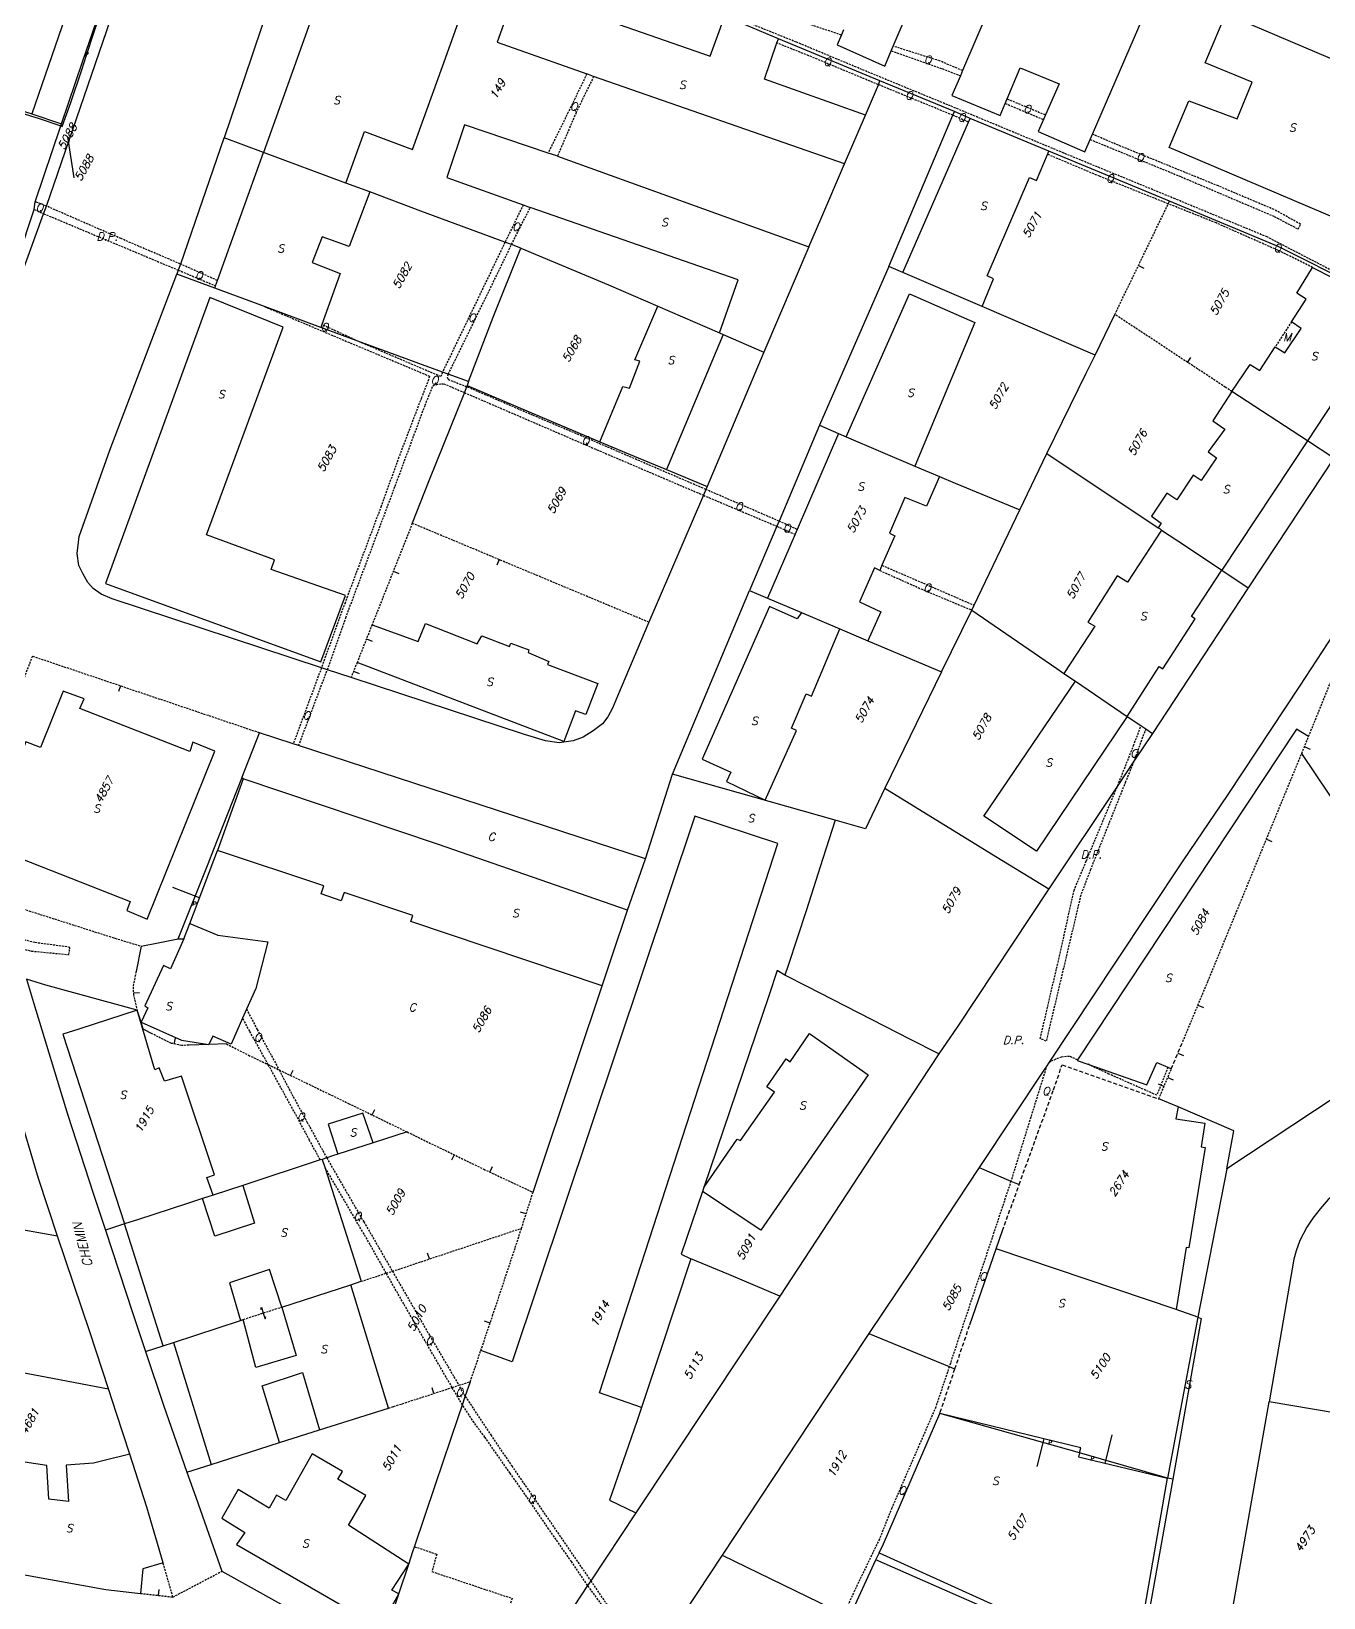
# Model space of a CAD drawing. Extents: x -334462 to -332769, y -29481 to -26664.
# Drawn here: x -333611.6 to -333450.1, y -28946.4 to -28750.7 of the extents above; entities that cross this region are included whole.
import ezdxf
from ezdxf.enums import TextEntityAlignment as Align

# ---------------------------------------------------------------- set-up
doc = ezdxf.new("R2010")
doc.units = 0
doc.header["$MEASUREMENT"] = 0
doc.linetypes.add('DASHED', pattern=[0.75, 0.5, -0.25])
doc.linetypes.add('HIDDEN', pattern=[0.375, 0.25, -0.125])
for name, color, linetype in [('17', 7, 'CONTINUOUS'), ('18', 7, 'CONTINUOUS'), ('19', 7, 'CONTINUOUS'), ('20', 7, 'CONTINUOUS'), ('DP$DIVIDING$LINE', 7, 'CONTINUOUS'), ('EASEMENT$BOUNDA$', 7, 'CONTINUOUS'), ('ENC$$ST$$A$$TEXT', 7, 'CONTINUOUS'), ('ENCRO$$AREA$TEXT', 7, 'CONTINUOUS'), ('ENCROACHED$WALL', 7, 'CONTINUOUS'), ('OUTER$FRAME', 7, 'CONTINUOUS'), ('PARCEL$BOUNDARY', 7, 'CONTINUOUS'), ('PARCEL$NUMBER', 7, 'CONTINUOUS'), ('SECTION$$A$', 7, 'CONTINUOUS'), ('STREET$TEXT', 7, 'CONTINUOUS'), ('STRUC$$FOOTPRINT', 7, 'CONTINUOUS')]:
    doc.layers.add(name, color=color, linetype=linetype)
doc.styles.add('ITALICT', font='ITALICT', dxfattribs={"height": 0.2})

# ---------------------------------------------------------------- blocks, each defined once
blk = doc.blocks.new('HOOK')
at = {"layer": '19', "color": 7, "linetype": 'Continuous'}
for p, q in [((0, 0.75), (-0.17, 0.5)), ((0, 0), (0, 0.75)), ((0, -0.75), (0, 0)), ((0.17, -0.5), (0, -0.75))]:
    blk.add_line(p, q, dxfattribs=at)

msp = doc.modelspace()

# ---------------------------------------------------------------- linework, layer by layer
at = {"layer": '17', "color": 1, "linetype": 'Continuous'}
for p, q in [((-333553.15, -28816.73), (-333553.43, -28817.42)), ((-333566.39, -28818.17), (-333565.69, -28818.45)), ((-333554.31, -28893.25), (-333553.99, -28892.57))]:
    msp.add_line(p, q, dxfattribs=at)
at = {"layer": '17', "color": 3, "linetype": 'Continuous'}
for p, q in [((-333452.49, -28840.12), (-333451.79, -28840.41)), ((-333457.27, -28851.65), (-333456.58, -28851.94)), ((-333465.83, -28872.4), (-333465.14, -28872.69)), ((-333468.33, -28878.38), (-333467.64, -28878.67)), ((-333469.61, -28881.43), (-333468.91, -28881.72))]:
    msp.add_line(p, q, dxfattribs=at)
at = {"layer": '17', "color": 30, "linetype": 'Continuous'}
msp.add_line((-333470.08, -28882.55), (-333470.77, -28882.26), dxfattribs=at)
at = {"layer": '18', "color": 1, "linetype": 'Continuous'}
for p, q in [((-333473.27, -28779.99), (-333472.6, -28780.32)), ((-333467.12, -28792.08), (-333466.71, -28791.46)), ((-333569.74, -28826.62), (-333569.04, -28826.9)), ((-333571.34, -28830.66), (-333570.65, -28830.94)), ((-333600.48, -28832.51), (-333600.72, -28833.22)), ((-333579.22, -28881.17), (-333578.9, -28880.5)), ((-333569.03, -28886.11), (-333568.7, -28885.44)), ((-333558.79, -28891.09), (-333559.11, -28891.76)), ((-333549.79, -28898.47), (-333550.5, -28898.25)), ((-333561.88, -28904.11), (-333562.12, -28903.4)), ((-333554.29, -28912.12), (-333555, -28911.88)), ((-333561.31, -28920.91), (-333561.54, -28920.2)), ((-333595.74, -28946.14), (-333595.66, -28945.4))]:
    msp.add_line(p, q, dxfattribs=at)
at = {"layer": '18', "color": 2, "linetype": 'Continuous'}
for p, q in [((-333598.87, -28870.87), (-333598.12, -28870.83)), ((-333593.76, -28877.25), (-333593.61, -28876.51))]:
    msp.add_line(p, q, dxfattribs=at)
at = {"layer": 'DP$DIVIDING$LINE', "color": 2, "linetype": 'HIDDEN'}
msp.add_line((-333610.08, -28773.5), (-333593.26, -28780.55), dxfattribs=at)
at = {"layer": 'DP$DIVIDING$LINE', "color": 30, "linetype": 'HIDDEN'}
msp.add_line((-333593.92, -28946.35), (-333587.8, -28943.12), dxfattribs=at)
at = {"layer": 'DP$DIVIDING$LINE', "color": 2, "linetype": 'HIDDEN'}
for points in [[(-333592.99, -28779.79), (-333600.41, -28776.62), (-333609.74, -28772.55)], [(-333473.84, -28841.92), (-333474.88, -28844.49), (-333479.26, -28855.46), (-333480.48, -28858.67), (-333484.8, -28876.9), (-333485.54, -28876.56), (-333483.14, -28866.29), (-333481.32, -28858.07), (-333479.78, -28854.37), (-333475.86, -28844.96)], [(-333628.1, -28861.8), (-333611.6, -28865.64), (-333606.92, -28866.08), (-333606.79, -28865.17), (-333611.19, -28864.57), (-333626.61, -28860.83), (-333636.78, -28858.44), (-333641.53, -28863.92), (-333644.35, -28867.61), (-333645.56, -28869.35), (-333646.28, -28870.48), (-333649.16, -28875.66), (-333651.89, -28880.51), (-333653.63, -28884.58), (-333655.22, -28888.77), (-333657.84, -28895.47), (-333659.5, -28900.21), (-333660.8, -28903.44), (-333664.67, -28910.2), (-333668.86, -28917.23), (-333671.31, -28921.2)]]:
    msp.add_lwpolyline(points, dxfattribs=at)
at = {"layer": 'EASEMENT$BOUNDA$', "color": 3, "linetype": 'HIDDEN'}
for p, q in [((-333515.28, -28749.52), (-333510.39, -28751.15)), ((-333496.46, -28761.2), (-333505.77, -28757.38)), ((-333489.91, -28759.73), (-333485.13, -28761.74)), ((-333489.67, -28759.16), (-333484.88, -28761.15)), ((-333494.51, -28762.06), (-333496.46, -28761.2)), ((-333611.26, -28772.96), (-333610.08, -28773.5)), ((-333550.15, -28772.4), (-333552.43, -28777.07)), ((-333551.62, -28777.37), (-333549.27, -28772.72)), ((-333588.36, -28781.85), (-333592.99, -28779.79)), ((-333593.26, -28780.55), (-333588.6, -28782.51)), ((-333570.81, -28789.43), (-333575.32, -28787.35)), ((-333454.13, -28787), (-333456.17, -28790.12)), ((-333527.63, -28808.68), (-333518.45, -28812.56)), ((-333518.18, -28811.92), (-333527.32, -28807.96)), ((-333518.45, -28812.56), (-333516.18, -28813.56)), ((-333515.92, -28812.96), (-333518.18, -28811.92)), ((-333505.32, -28817.43), (-333493.79, -28822.43)), ((-333575.37, -28830.25), (-333578.89, -28839.75)), ((-333578.22, -28839.97), (-333574.63, -28830.49)), ((-333472.36, -28837.87), (-333473.84, -28841.92)), ((-333484.72, -28879.96), (-333489.2, -28894.37)), ((-333489.2, -28894.37), (-333496.91, -28917.56)), ((-333557.74, -28922.34), (-333559.03, -28920.17)), ((-333557.39, -28921.28), (-333558.19, -28919.89))]:
    msp.add_line(p, q, dxfattribs=at)
for points in [[(-333438.21, -28785.3), (-333445.38, -28782.54), (-333457.18, -28776.41), (-333468.69, -28771.65), (-333482.6, -28765.93), (-333496.76, -28760.04), (-333507.82, -28755.49), (-333516.01, -28752.07), (-333537.66, -28743.33), (-333553.27, -28737.68), (-333569.36, -28732.29), (-333582.33, -28727.85)], [(-333505.77, -28757.38), (-333514.47, -28753.76), (-333518.45, -28752.17)], [(-333504.15, -28753.17), (-333497.79, -28755.38), (-333495.52, -28756.28)], [(-333495.24, -28755.63), (-333498.11, -28754.41), (-333503.9, -28752.58)], [(-333542.2, -28756.04), (-333544.53, -28760.83), (-333547.04, -28765.93)], [(-333541.35, -28756.34), (-333543.54, -28760.86), (-333545.88, -28766.32)], [(-333479.31, -28764.23), (-333467.95, -28768.88), (-333456.29, -28773.85), (-333453.29, -28775.43), (-333453.01, -28774.81), (-333456.32, -28772.98), (-333463.28, -28770.04), (-333476.41, -28764.69), (-333479.02, -28763.56)], [(-333469.54, -28772.27), (-333478.13, -28768.83), (-333484.63, -28766.09)], [(-333609.74, -28772.55), (-333611.03, -28772.04), (-333611.14, -28772)], [(-333451.5, -28780.23), (-333455.88, -28778.06), (-333463.55, -28774.66), (-333469.54, -28772.27)], [(-333552.43, -28777.07), (-333556.97, -28786.52), (-333560.24, -28793.3)], [(-333559.52, -28793.56), (-333554.05, -28782.4), (-333551.62, -28777.37)], [(-333582.48, -28785.11), (-333572.8, -28789.21), (-333561.87, -28793.8), (-333561.98, -28794.24), (-333562.87, -28796.51), (-333565.7, -28803.94), (-333567.9, -28810.05), (-333572.42, -28822.11), (-333575.37, -28830.25)], [(-333560.24, -28793.3), (-333560.46, -28793.86), (-333570.81, -28789.43)], [(-333574.63, -28830.49), (-333572.33, -28823.99), (-333566.15, -28807.53), (-333562.41, -28797.43), (-333561.44, -28795.03), (-333561.09, -28794.83), (-333560.09, -28794.74), (-333557.51, -28795.85)], [(-333559.52, -28793.56), (-333559.65, -28793.92), (-333559.54, -28794.19), (-333557.22, -28795.12)], [(-333527.32, -28807.96), (-333535.59, -28804.4), (-333542.13, -28801.58), (-333548.95, -28798.69), (-333557.22, -28795.12)], [(-333557.51, -28795.85), (-333540.95, -28802.99), (-333527.63, -28808.68)], [(-333505.6, -28818.08), (-333499.66, -28820.72), (-333494.08, -28823.04)], [(-333475.86, -28844.96), (-333473.88, -28839.97), (-333472.95, -28837.47)], [(-333584.73, -28872.9), (-333583.4, -28875.44), (-333580.65, -28880.49)], [(-333582.01, -28879.83), (-333584.33, -28875.65), (-333585.22, -28874.01)], [(-333480.89, -28879.23), (-333481.87, -28878.79), (-333482.91, -28878.88), (-333484.2, -28879.4), (-333484.52, -28879.65)], [(-333575.51, -28891.74), (-333576.84, -28889.29), (-333578.45, -28886.29), (-333582.01, -28879.83)], [(-333580.65, -28880.49), (-333579.42, -28882.87), (-333577.18, -28886.99), (-333574.71, -28891.48)], [(-333469.59, -28880.16), (-333470.97, -28883.65), (-333476.96, -28881), (-333479.6, -28879.77)], [(-333567.27, -28905.89), (-333569.29, -28902.3), (-333572.87, -28896.17), (-333574.95, -28892.63)], [(-333574.71, -28891.48), (-333570.07, -28899.48), (-333566.5, -28905.64)], [(-333559.03, -28920.17), (-333563.39, -28912.63), (-333567.27, -28905.89)], [(-333566.5, -28905.64), (-333561.85, -28913.67), (-333558.19, -28919.89)], [(-333496.91, -28917.56), (-333498.59, -28922.6), (-333500.12, -28926.11), (-333504.09, -28935.22), (-333505.64, -28939.11), (-333508.24, -28944.49), (-333510.12, -28948.5)], [(-333542.1, -28944.9), (-333544.12, -28941.93), (-333546.96, -28937.85), (-333550.13, -28933.22), (-333551.79, -28930.89), (-333554.94, -28926.37), (-333556.3, -28924.56), (-333557.74, -28922.34)], [(-333557.39, -28921.28), (-333554.21, -28926.1), (-333551.59, -28929.96), (-333547.56, -28935.82), (-333541.72, -28944.33)], [(-333563.73, -28940.06), (-333560.96, -28940.99), (-333561.56, -28943.17), (-333551.54, -28946.52), (-333554.11, -28954.76), (-333567.16, -28950.3)], [(-333534.73, -28955.44), (-333536.81, -28952.46), (-333538.68, -28949.78), (-333540.13, -28947.59), (-333542.1, -28944.9)], [(-333541.72, -28944.33), (-333539.74, -28947.22), (-333537.32, -28950.77), (-333534.43, -28954.97)]]:
    msp.add_lwpolyline(points, dxfattribs=at)
at = {"layer": 'ENC$$ST$$A$$TEXT', "color": 1, "linetype": 'Continuous'}
for p, q in [((-333485.11, -28926.58), (-333485.95, -28930.05)), ((-333477.41, -28929.65), (-333476.57, -28926.1))]:
    msp.add_line(p, q, dxfattribs=at)
at = {"layer": 'ENCRO$$AREA$TEXT', "color": 5, "linetype": 'Continuous'}
msp.add_line((-333590.6, -28858.97), (-333593.94, -28857.7), dxfattribs=at)
at = {"layer": 'ENCROACHED$WALL', "color": 5, "linetype": 'Continuous'}
for p, q in [((-333585.14, -28844.1), (-333585.31, -28844.01)), ((-333591.82, -28862.19), (-333588.34, -28853.06)), ((-333593.26, -28864.1), (-333592.55, -28864.11))]:
    msp.add_line(p, q, dxfattribs=at)
for points in [[(-333607.95, -28762.54), (-333607.76, -28762.61), (-333606.69, -28759.61), (-333605.33, -28755.53), (-333604.73, -28753.68), (-333603.75, -28750.79), (-333602.75, -28747.76), (-333602.74, -28747.72), (-333600.97, -28742.46)], [(-333624.75, -28756.98), (-333622.9, -28757.81), (-333610.66, -28761.59), (-333607.95, -28762.54)]]:
    msp.add_lwpolyline(points, dxfattribs=at)
at = {"layer": 'OUTER$FRAME', "color": 2, "linetype": 'Continuous'}
msp.add_line((-333607.12, -28763.88), (-333606.3, -28769.03), dxfattribs=at)
at = {"layer": 'PARCEL$BOUNDARY', "color": 7, "linetype": 'Continuous'}
for p, q in [((-333609.74, -28772.55), (-333593.52, -28725.32)), ((-333507.37, -28761.17), (-333505.77, -28757.38)), ((-333505.77, -28757.38), (-333505.58, -28756.92)), ((-333611.57, -28761.01), (-333607.86, -28762.28)), ((-333509.99, -28767.26), (-333507.37, -28761.17)), ((-333504.46, -28780.08), (-333496.46, -28761.2)), ((-333496.46, -28761.2), (-333496.27, -28760.75)), ((-333582.6, -28765.85), (-333587.54, -28764.01)), ((-333572.31, -28769.68), (-333582.6, -28765.85)), ((-333569.33, -28770.79), (-333572.31, -28769.68)), ((-333619.19, -28798.48), (-333610.08, -28773.5)), ((-333610.08, -28773.5), (-333609.74, -28772.55)), ((-333551.62, -28777.37), (-333552.43, -28777.07)), ((-333550.45, -28777.81), (-333551.62, -28777.37)), ((-333514.46, -28777.65), (-333520.09, -28790.8)), ((-333592.99, -28779.79), (-333593.26, -28780.55)), ((-333593.26, -28780.55), (-333593.43, -28781.06)), ((-333588.71, -28782.81), (-333593.43, -28781.06)), ((-333504.46, -28780.08), (-333513.14, -28799.93)), ((-333502.72, -28780.85), (-333504.46, -28780.08)), ((-333492.8, -28785.11), (-333502.72, -28780.85)), ((-333582.48, -28785.11), (-333588.71, -28782.81)), ((-333575.45, -28787.71), (-333582.48, -28785.11)), ((-333533.33, -28785.06), (-333525.61, -28788.4)), ((-333478.69, -28791.17), (-333492.8, -28785.11)), ((-333478.69, -28791.17), (-333476.22, -28786.09)), ((-333570.81, -28789.43), (-333575.45, -28787.71)), ((-333525.61, -28788.4), (-333525.15, -28788.61)), ((-333525.15, -28788.61), (-333520.09, -28790.8)), ((-333520.09, -28790.8), (-333527.16, -28807.59)), ((-333559.52, -28793.56), (-333560.24, -28793.3)), ((-333557, -28794.48), (-333559.52, -28793.56)), ((-333557.22, -28795.12), (-333557.51, -28795.85)), ((-333557.16, -28794.97), (-333557.22, -28795.12)), ((-333557, -28794.48), (-333557.16, -28794.97)), ((-333557.16, -28794.97), (-333540.56, -28802)), ((-333452.16, -28801.87), (-333461.58, -28795.73)), ((-333513.14, -28799.93), (-333518.18, -28811.92)), ((-333513.14, -28799.93), (-333510.77, -28800.96)), ((-333510.77, -28800.96), (-333509.79, -28801.38)), ((-333509.79, -28801.38), (-333501.23, -28805.03)), ((-333448.84, -28804.03), (-333452.16, -28801.87)), ((-333501.23, -28805.03), (-333498.11, -28806.36)), ((-333488.09, -28810.49), (-333484.7, -28803.48)), ((-333484.7, -28803.48), (-333470.8, -28812.74)), ((-333532.26, -28805.48), (-333527.16, -28807.59)), ((-333527.63, -28808.68), (-333534.45, -28824.55)), ((-333527.32, -28807.96), (-333527.63, -28808.68)), ((-333527.16, -28807.59), (-333527.32, -28807.96)), ((-333493.79, -28822.43), (-333488.09, -28810.49)), ((-333518.45, -28812.56), (-333521.89, -28820.59)), ((-333518.18, -28811.92), (-333518.45, -28812.56)), ((-333462.84, -28818.04), (-333459.54, -28820.25)), ((-333531.51, -28843.52), (-333521.89, -28820.59)), ((-333521.89, -28820.59), (-333519.61, -28821.56)), ((-333519.61, -28821.56), (-333515.37, -28823.35)), ((-333494.08, -28823.04), (-333493.79, -28822.43)), ((-333515.37, -28823.35), (-333510.58, -28825.38)), ((-333497.86, -28830.74), (-333494.08, -28823.04)), ((-333510.58, -28825.38), (-333507.09, -28826.86)), ((-333507.09, -28826.86), (-333497.86, -28830.74)), ((-333574.63, -28830.49), (-333575.37, -28830.25)), ((-333571.66, -28831.46), (-333574.63, -28830.49)), ((-333497.86, -28830.74), (-333504.96, -28845.29)), ((-333482.6, -28830.94), (-333481.14, -28831.93)), ((-333481.14, -28831.93), (-333474.66, -28836.31)), ((-333474.66, -28836.31), (-333472.95, -28837.47)), ((-333585.31, -28844.01), (-333583.1, -28838.38)), ((-333578.89, -28839.75), (-333583.1, -28838.38)), ((-333471.52, -28838.44), (-333473.84, -28841.92)), ((-333472.95, -28837.47), (-333472.36, -28837.87)), ((-333472.36, -28837.87), (-333471.52, -28838.44)), ((-333578.22, -28839.97), (-333578.89, -28839.75)), ((-333534.89, -28854.12), (-333578.22, -28839.97)), ((-333473.84, -28841.92), (-333475.86, -28844.96)), ((-333445.68, -28851.67), (-333452.86, -28840.93)), ((-333534.89, -28854.12), (-333531.51, -28843.52)), ((-333511.15, -28849.28), (-333531.51, -28843.52)), ((-333475.86, -28844.96), (-333484.45, -28857.84)), ((-333537.11, -28860.51), (-333534.89, -28854.12)), ((-333597.88, -28865.03), (-333598.54, -28868.21)), ((-333597.91, -28874.53), (-333598.4, -28873.04)), ((-333431.83, -28872.69), (-333462.22, -28892.84)), ((-333589.45, -28877.31), (-333591.89, -28877.4)), ((-333587.25, -28877.24), (-333589.45, -28877.31)), ((-333484.52, -28879.65), (-333484.72, -28879.96)), ((-333468.32, -28885.08), (-333470.73, -28884.11)), ((-333564.65, -28888.24), (-333568.92, -28889.61)), ((-333568.92, -28889.61), (-333573.31, -28891.02)), ((-333575.51, -28891.74), (-333585.2, -28894.91)), ((-333575.26, -28891.66), (-333575.51, -28891.74)), ((-333574.71, -28891.48), (-333575.26, -28891.66)), ((-333493.16, -28892.66), (-333489.2, -28894.37)), ((-333462.22, -28892.84), (-333465.85, -28911.38)), ((-333585.2, -28894.91), (-333588.88, -28896.12)), ((-333527.59, -28895.18), (-333527.74, -28895.67)), ((-333489.2, -28894.37), (-333488.17, -28894.81)), ((-333588.88, -28896.12), (-333590.24, -28896.57)), ((-333608.33, -28901.25), (-333620.4, -28899.11)), ((-333599.97, -28899.73), (-333602.36, -28900.5)), ((-333468.56, -28910.41), (-333491.05, -28902.84)), ((-333571.7, -28907.32), (-333570.4, -28906.9)), ((-333580.32, -28910.11), (-333571.7, -28907.32)), ((-333518.09, -28908.76), (-333536.07, -28935.81)), ((-333465.85, -28911.38), (-333468.56, -28910.41)), ((-333593.86, -28914.54), (-333585.47, -28911.78)), ((-333585.47, -28911.78), (-333585.15, -28911.67)), ((-333465.85, -28911.38), (-333469.65, -28931.49)), ((-333595.13, -28914.96), (-333593.86, -28914.54)), ((-333506.95, -28913.42), (-333496.91, -28917.56)), ((-333597.34, -28915.69), (-333595.13, -28914.96)), ((-333557.39, -28921.28), (-333556.76, -28919.43)), ((-333557.74, -28922.34), (-333557.39, -28921.28)), ((-333445.45, -28923.9), (-333456.92, -28921.94)), ((-333575.6, -28925.47), (-333566.97, -28922.75)), ((-333480.64, -28928.33), (-333498.09, -28923.41)), ((-333580.6, -28927.05), (-333575.6, -28925.47)), ((-333469.65, -28931.49), (-333480.64, -28928.33)), ((-333592.17, -28930.74), (-333589.15, -28929.77)), ((-333468.98, -28931.61), (-333469.65, -28931.49)), ((-333536.07, -28935.81), (-333541.72, -28944.33)), ((-333565.7, -28945.93), (-333564.46, -28942.23)), ((-333525.31, -28941.11), (-333534.43, -28954.97)), ((-333525.31, -28941.11), (-333510.12, -28948.5)), ((-333567.16, -28950.3), (-333565.7, -28945.93)), ((-333541.72, -28944.33), (-333542.1, -28944.9))]:
    msp.add_line(p, q, dxfattribs=at)
at = {"layer": 'PARCEL$BOUNDARY', "color": 2, "linetype": 'HIDDEN'}
for p, q in [((-333476.22, -28786.09), (-333469.54, -28772.27)), ((-333564.01, -28812.19), (-333569.04, -28824.87)), ((-333569.04, -28824.87), (-333570.91, -28829.58)), ((-333570.91, -28829.58), (-333571.66, -28831.46)), ((-333582.01, -28879.83), (-333580.65, -28880.49)), ((-333550.37, -28900.27), (-333548.92, -28895.78)), ((-333570.4, -28906.9), (-333567.27, -28905.89)), ((-333567.27, -28905.89), (-333566.5, -28905.64)), ((-333556.76, -28919.43), (-333555.45, -28915.55)), ((-333559.03, -28920.17), (-333558.19, -28919.89)), ((-333558.19, -28919.89), (-333556.76, -28919.43)), ((-333593.92, -28946.35), (-333595.16, -28942.09)), ((-333597.96, -28945.89), (-333593.92, -28946.35))]:
    msp.add_line(p, q, dxfattribs=at)
at = {"layer": 'PARCEL$BOUNDARY', "color": 7, "linetype": 'Continuous'}
for points in [[(-333576.38, -28730.92), (-333579.68, -28740.66), (-333581.76, -28747.04), (-333585.02, -28756.65), (-333587.54, -28764.01)], [(-333621.49, -28757.97), (-333618.6, -28758.84), (-333617.52, -28759.17), (-333611.57, -28761.01)], [(-333587.54, -28764.01), (-333587.57, -28764.08), (-333592.99, -28779.79)], [(-333514.46, -28777.65), (-333512.98, -28774.2), (-333509.99, -28767.26)], [(-333552.43, -28777.07), (-333562.94, -28773.17), (-333569.33, -28770.79)], [(-333469.54, -28772.27), (-333469.38, -28771.92), (-333469.37, -28771.92)], [(-333557, -28794.48), (-333553.89, -28786.42), (-333550.45, -28777.81)], [(-333550.45, -28777.81), (-333539.5, -28782.39), (-333533.33, -28785.06)], [(-333575.37, -28830.25), (-333601.5, -28821.63), (-333602.9, -28821.04), (-333603.88, -28820.35), (-333604.58, -28819.57), (-333605.17, -28818.47), (-333605.67, -28817.45), (-333605.89, -28815.95), (-333605.66, -28813.85), (-333601.82, -28803.05), (-333593.43, -28781.06)], [(-333560.24, -28793.3), (-333569.91, -28789.76), (-333570.81, -28789.43)], [(-333484.7, -28803.48), (-333479.8, -28793.44), (-333478.69, -28791.17)], [(-333557.51, -28795.85), (-333561.95, -28806.89), (-333564.01, -28812.19)], [(-333540.56, -28802), (-333535.78, -28804.02), (-333532.26, -28805.48)], [(-333448.84, -28804.03), (-333456.04, -28814.97), (-333459.54, -28820.25)], [(-333498.11, -28806.36), (-333496.17, -28807.19), (-333488.09, -28810.49)], [(-333470.8, -28812.74), (-333470.57, -28812.89), (-333470.37, -28813.03)], [(-333470.37, -28813.03), (-333467.38, -28815.02), (-333462.84, -28818.04)], [(-333443.49, -28817.98), (-333446.76, -28822.78), (-333453.14, -28832.54), (-333462.09, -28846.07), (-333467.71, -28854.36), (-333476.12, -28867.03), (-333484.52, -28879.65)], [(-333459.54, -28820.25), (-333465.13, -28828.75), (-333471.52, -28838.44)], [(-333534.45, -28824.55), (-333538.36, -28833.8), (-333538.99, -28835.3), (-333539.58, -28836.37), (-333540.24, -28837.25), (-333541.41, -28838.13), (-333542.66, -28838.91), (-333543.91, -28839.35), (-333545.64, -28839.6), (-333547.36, -28839.35), (-333550.01, -28838.58), (-333571.66, -28831.46)], [(-333494.08, -28823.04), (-333483.48, -28830.35), (-333482.6, -28830.94)], [(-333593.26, -28864.1), (-333589.54, -28854.72), (-333588.82, -28852.9), (-333585.33, -28844.03), (-333585.31, -28844.01)], [(-333504.96, -28845.29), (-333507.36, -28850.35), (-333511.15, -28849.28)], [(-333504.96, -28845.29), (-333491.11, -28853.8), (-333484.45, -28857.84)], [(-333511.15, -28849.28), (-333512.69, -28854.07), (-333514.79, -28860.62), (-333517.05, -28867.46), (-333517.44, -28868.64)], [(-333484.45, -28857.84), (-333495.84, -28875.04), (-333498.21, -28878.48)], [(-333540.28, -28869.97), (-333539.07, -28866.34), (-333537.11, -28860.51)], [(-333597.88, -28865.03), (-333595.77, -28864.59), (-333593.26, -28864.1)], [(-333598.4, -28873.04), (-333609.8, -28869.88), (-333612.23, -28869.13), (-333611.33, -28872.08), (-333607.08, -28886.14), (-333603.88, -28895.9), (-333602.36, -28900.5)], [(-333517.44, -28868.64), (-333518.41, -28868.08), (-333519.47, -28871.22), (-333527.59, -28895.18)], [(-333498.21, -28878.48), (-333501.84, -28876.63), (-333503.36, -28875.85), (-333514.68, -28870.06), (-333517.44, -28868.64)], [(-333548.92, -28895.78), (-333543.47, -28879.45), (-333540.28, -28869.97)], [(-333596.42, -28876.02), (-333597.64, -28875.38), (-333597.91, -28874.53)], [(-333498.21, -28878.48), (-333505.91, -28890.19), (-333518.09, -28908.76)], [(-333608.33, -28901.25), (-333610.71, -28894.07), (-333613.33, -28885.21), (-333614.81, -28880.73)], [(-333484.72, -28879.96), (-333485, -28880.38), (-333493.16, -28892.66)], [(-333462.22, -28892.84), (-333461.36, -28888.11), (-333468.32, -28885.08)], [(-333438.04, -28888.89), (-333448.99, -28896.2), (-333449.54, -28896.67), (-333450.58, -28897.83), (-333451.48, -28899), (-333452.23, -28900.15), (-333453.08, -28901.79), (-333453.56, -28903.09), (-333453.85, -28904.13), (-333456.92, -28921.94)], [(-333573.31, -28891.02), (-333573.98, -28891.24), (-333574.71, -28891.48)], [(-333493.16, -28892.66), (-333501.6, -28905.44), (-333506.95, -28913.42)], [(-333590.24, -28896.57), (-333592.22, -28897.21), (-333598.23, -28899.16), (-333599.97, -28899.73)], [(-333527.74, -28895.67), (-333530.42, -28903.5), (-333529.19, -28904.08)], [(-333602.36, -28900.5), (-333598.96, -28910.81), (-333597.34, -28915.69)], [(-333601.97, -28920.32), (-333604.29, -28913.22), (-333608.33, -28901.25)], [(-333529.19, -28904.08), (-333533.01, -28915.54), (-333535.36, -28922.67)], [(-333518.09, -28908.76), (-333524.47, -28906.05), (-333529.19, -28904.08)], [(-333506.95, -28913.42), (-333514.15, -28924.31), (-333525.31, -28941.11)], [(-333622.17, -28916.5), (-333610.52, -28918.7), (-333601.97, -28920.32)], [(-333597.34, -28915.69), (-333595.12, -28922.38), (-333592.17, -28930.74)], [(-333496.91, -28917.56), (-333496.25, -28917.83), (-333496.21, -28917.85)], [(-333599.31, -28928.49), (-333600.96, -28923.4), (-333601.97, -28920.32)], [(-333563.73, -28940.06), (-333561.1, -28932.27), (-333558.24, -28923.81), (-333557.74, -28922.34)], [(-333535.36, -28922.67), (-333535.94, -28924.41), (-333539.35, -28934.24), (-333536.07, -28935.81)], [(-333431.7, -28944.66), (-333450.45, -28957.14), (-333451.29, -28957.6), (-333452.19, -28957.98), (-333453.12, -28958.2), (-333454.2, -28958.28), (-333455.19, -28958.24), (-333456.07, -28958.07), (-333457, -28957.75), (-333457.87, -28957.33), (-333458.71, -28956.77), (-333459.51, -28956.1), (-333460.2, -28955.35), (-333460.86, -28954.36), (-333461.4, -28953.35), (-333461.73, -28952.25), (-333461.88, -28951.02), (-333461.88, -28950.39), (-333461.79, -28949.6), (-333456.92, -28921.94)], [(-333595.16, -28942.09), (-333597.17, -28935.11), (-333599.31, -28928.49)], [(-333589.15, -28929.77), (-333584.36, -28928.24), (-333580.6, -28927.05)], [(-333592.17, -28930.74), (-333591.06, -28933.88), (-333587.8, -28943.12)], [(-333468.98, -28931.61), (-333471.72, -28946.94), (-333474.08, -28960.73), (-333475.39, -28964.78), (-333476.76, -28969.22), (-333478.11, -28968.69)], [(-333564.46, -28942.23), (-333563.93, -28940.65), (-333563.73, -28940.06)], [(-333490.27, -28963.09), (-333491.7, -28962.5), (-333488.85, -28949.28), (-333506.07, -28941.7)], [(-333616.63, -28942.84), (-333605.32, -28944.87), (-333602.32, -28945.39), (-333597.96, -28945.89)], [(-333587.8, -28943.12), (-333580.84, -28947.01), (-333568.36, -28953.9)], [(-333542.1, -28944.9), (-333543.78, -28947.43), (-333547.43, -28957.5), (-333549.84, -28964.19)]]:
    msp.add_lwpolyline(points, dxfattribs=at)
at = {"layer": 'PARCEL$BOUNDARY', "color": 2, "linetype": 'HIDDEN'}
for points in [[(-333461.58, -28795.73), (-333462.42, -28795.18), (-333476.22, -28786.09)], [(-333534.45, -28824.55), (-333558.93, -28814.31), (-333564.01, -28812.19)], [(-333583.1, -28838.38), (-333611.49, -28828.8), (-333615.97, -28840.31), (-333618.34, -28846.27), (-333619.14, -28847.98), (-333618.04, -28851.61), (-333615.66, -28859.39), (-333614.07, -28859.92), (-333601.17, -28864.03), (-333597.88, -28865.03)], [(-333598.54, -28868.21), (-333598.62, -28868.62), (-333598.91, -28870.1), (-333598.86, -28871.06), (-333598.4, -28873.04)], [(-333591.89, -28877.4), (-333592.84, -28877.43), (-333594.11, -28877.17), (-333595.77, -28876.37), (-333596.42, -28876.02)], [(-333587.25, -28877.24), (-333584.48, -28878.64), (-333582.01, -28879.83)], [(-333580.65, -28880.49), (-333574.47, -28883.47), (-333571.98, -28884.68), (-333564.65, -28888.24)], [(-333564.65, -28888.24), (-333555.08, -28892.89), (-333548.92, -28895.78)], [(-333566.5, -28905.64), (-333565.02, -28905.16), (-333550.37, -28900.27)], [(-333555.45, -28915.55), (-333553.97, -28911.18), (-333551.14, -28902.67), (-333550.37, -28900.27)], [(-333585.15, -28911.67), (-333584.75, -28911.54), (-333580.32, -28910.11)], [(-333566.97, -28922.75), (-333566.33, -28922.54), (-333559.03, -28920.17)]]:
    msp.add_lwpolyline(points, dxfattribs=at)
at = {"layer": 'SECTION$$A$', "color": 7, "linetype": 'Continuous'}
for p, q in [((-333505.58, -28756.92), (-333518.27, -28751.65)), ((-333494.31, -28761.6), (-333496.27, -28760.75)), ((-333484.46, -28765.69), (-333494.31, -28761.6)), ((-333611.14, -28772), (-333607.95, -28762.54)), ((-333607.95, -28762.54), (-333607.86, -28762.28)), ((-333611.26, -28772.96), (-333611.14, -28772)), ((-333491.05, -28902.84), (-333490.26, -28900.57)), ((-333494.35, -28912.33), (-333491.05, -28902.84)), ((-333498.09, -28923.41), (-333498.04, -28923.27)), ((-333509.39, -28948.86), (-333506.07, -28941.7))]:
    msp.add_line(p, q, dxfattribs=at)
at = {"layer": 'SECTION$$A$', "color": 2, "linetype": 'HIDDEN'}
msp.add_line((-333452.86, -28840.93), (-333452, -28838.81), dxfattribs=at)
at = {"layer": 'SECTION$$A$', "color": 2, "linetype": 'DASHED'}
for p, q in [((-333469.16, -28880.36), (-333467.72, -28876.93)), ((-333490.26, -28900.57), (-333488.17, -28894.81)), ((-333496.21, -28917.85), (-333494.35, -28912.33)), ((-333498.04, -28923.27), (-333496.21, -28917.85))]:
    msp.add_line(p, q, dxfattribs=at)
at = {"layer": 'SECTION$$A$', "color": 7, "linetype": 'Continuous'}
for points in [[(-333607.86, -28762.28), (-333605.23, -28754.51), (-333601.72, -28744.31), (-333600.97, -28742.46)], [(-333518.27, -28751.65), (-333523.01, -28749.67), (-333524.99, -28748.88)], [(-333496.27, -28760.75), (-333500.92, -28758.83), (-333505.58, -28756.92)], [(-333469.37, -28771.92), (-333469.87, -28771.71), (-333484.46, -28765.69)], [(-333438.49, -28785.71), (-333445.87, -28782.61), (-333455.79, -28777.58), (-333469.37, -28771.92)], [(-333619.19, -28798.48), (-333613.92, -28781.08), (-333613.25, -28779.01), (-333611.26, -28772.96)], [(-333505.67, -28940.84), (-333505.14, -28939.69), (-333498.09, -28923.41)], [(-333506.07, -28941.7), (-333505.69, -28940.87), (-333505.67, -28940.84)]]:
    msp.add_lwpolyline(points, dxfattribs=at)
at = {"layer": 'SECTION$$A$', "color": 2, "linetype": 'HIDDEN'}
for points in [[(-333452, -28838.81), (-333445.63, -28823.13), (-333443.49, -28817.98)], [(-333467.72, -28876.93), (-333464.58, -28869.39), (-333452.86, -28840.93)], [(-333470.73, -28884.11), (-333469.17, -28880.38), (-333469.16, -28880.36)]]:
    msp.add_lwpolyline(points, dxfattribs=at)
at = {"layer": 'SECTION$$A$', "color": 2, "linetype": 'DASHED'}
msp.add_lwpolyline([(-333488.17, -28894.81), (-333483.89, -28882.97), (-333482.81, -28879.85), (-333470.73, -28884.11)], dxfattribs=at)
at = {"layer": 'STRUC$$FOOTPRINT', "color": 1, "linetype": 'Continuous'}
for p, q in [((-333518.45, -28752.17), (-333518.27, -28751.65)), ((-333510.12, -28750.54), (-333510.39, -28751.15)), ((-333504.15, -28753.17), (-333503.9, -28752.58)), ((-333541.35, -28756.34), (-333542.2, -28756.04)), ((-333495.24, -28755.63), (-333495.52, -28756.28)), ((-333509.99, -28767.26), (-333541.35, -28756.34)), ((-333489.91, -28759.73), (-333489.67, -28759.16)), ((-333469.44, -28765.22), (-333466.98, -28759.39)), ((-333502.72, -28780.85), (-333494.51, -28762.06)), ((-333494.51, -28762.06), (-333494.31, -28761.6)), ((-333484.88, -28761.15), (-333485.13, -28761.74)), ((-333479.31, -28764.23), (-333479.02, -28763.56)), ((-333588.36, -28781.85), (-333582.6, -28765.85)), ((-333484.63, -28766.09), (-333484.46, -28765.69)), ((-333545.88, -28766.32), (-333514.46, -28777.65)), ((-333550.15, -28772.4), (-333549.27, -28772.72)), ((-333588.71, -28782.81), (-333588.6, -28782.51)), ((-333588.6, -28782.51), (-333588.36, -28781.85)), ((-333575.32, -28787.35), (-333575.45, -28787.71)), ((-333525.15, -28788.61), (-333532.26, -28805.48)), ((-333510.77, -28800.96), (-333515.92, -28812.96)), ((-333452.16, -28801.87), (-333462.84, -28818.04)), ((-333515.92, -28812.96), (-333516.18, -28813.56)), ((-333516.18, -28813.56), (-333519.61, -28821.56)), ((-333505.32, -28817.43), (-333505.6, -28818.08)), ((-333575.43, -28829.48), (-333572.34, -28821.21)), ((-333585.14, -28844.1), (-333588.34, -28853.06)), ((-333592.55, -28864.11), (-333591.82, -28862.19)), ((-333584.73, -28872.9), (-333585.22, -28874.01)), ((-333469.59, -28880.16), (-333469.16, -28880.36)), ((-333575.26, -28891.66), (-333574.95, -28892.63)), ((-333574.95, -28892.63), (-333570.4, -28906.9)), ((-333595.13, -28914.96), (-333599.97, -28899.73)), ((-333566.97, -28922.75), (-333571.7, -28907.32)), ((-333593.86, -28914.54), (-333589.15, -28929.77))]:
    msp.add_line(p, q, dxfattribs=at)
for points in [[(-333585, -28670.34), (-333581.46, -28673.64), (-333611.57, -28761.01)], [(-333503.9, -28752.58), (-333492.55, -28726.04), (-333498.61, -28723.64), (-333501.17, -28729.36), (-333505.83, -28727.27), (-333503.34, -28721.66), (-333509.23, -28718.98), (-333520.95, -28746.25)], [(-333479.02, -28763.56), (-333467.45, -28736.8), (-333473.55, -28734.36), (-333475.85, -28740.1), (-333480.73, -28738.19), (-333478.03, -28732.4), (-333484.1, -28729.63), (-333495.24, -28755.63)], [(-333570.79, -28732.67), (-333576.56, -28748.98), (-333582.6, -28765.85)], [(-333572.31, -28769.68), (-333569.99, -28763.24), (-333563.99, -28765.47), (-333560.25, -28755.09), (-333556.44, -28744.47), (-333562.56, -28742.29), (-333560.34, -28736.09)], [(-333539.13, -28749.52), (-333551.01, -28745.3), (-333553.41, -28752.05), (-333542.2, -28756.04)], [(-333538.18, -28749.85), (-333526.79, -28753.81), (-333525.16, -28749.36)], [(-333466.98, -28759.39), (-333460.95, -28761.65), (-333459.04, -28757.07), (-333464.94, -28754.64), (-333462.33, -28748.53), (-333433.25, -28760.92), (-333435.85, -28767), (-333441.59, -28764.48), (-333443.66, -28769.26), (-333437.86, -28771.63), (-333440.36, -28777.6), (-333469.44, -28765.22)], [(-333507.37, -28761.17), (-333520.01, -28756.7), (-333518.45, -28752.17)], [(-333510.39, -28751.15), (-333510.93, -28752.42), (-333504.97, -28755.08), (-333504.15, -28753.17)], [(-333495.52, -28756.28), (-333496.58, -28758.74), (-333490.53, -28761.23), (-333489.91, -28759.73)], [(-333489.67, -28759.16), (-333488.05, -28755.28), (-333483.19, -28757.29), (-333484.88, -28761.15)], [(-333485.13, -28761.74), (-333485.79, -28763.23), (-333479.98, -28765.78), (-333479.31, -28764.23)], [(-333547.04, -28765.93), (-333557.47, -28762.41), (-333559.7, -28768.99), (-333550.15, -28772.4)], [(-333545.88, -28766.32), (-333546.09, -28766.25), (-333547.04, -28765.93)], [(-333492.8, -28785.11), (-333491.39, -28781.65), (-333492.19, -28781.28), (-333486.88, -28768.99), (-333486, -28769.36), (-333484.63, -28766.09)], [(-333569.33, -28770.79), (-333571.91, -28777.62), (-333575.27, -28776.38), (-333576.51, -28779.59), (-333573.01, -28780.98), (-333575.32, -28787.35)], [(-333525.61, -28788.4), (-333523.28, -28781.78), (-333549.27, -28772.72)], [(-333454.13, -28787), (-333452.29, -28784.18), (-333453.47, -28783.42), (-333451.5, -28780.23)], [(-333451.5, -28780.23), (-333446.27, -28782.88), (-333446.21, -28782.8), (-333446.1, -28782.64), (-333443.99, -28783.88)], [(-333509.79, -28801.38), (-333501.87, -28783.5), (-333493.7, -28787.11), (-333501.23, -28805.03)], [(-333572.34, -28821.21), (-333581.67, -28817.97), (-333581.23, -28816.75), (-333589.73, -28813.62), (-333580.13, -28787.66), (-333589.33, -28783.98), (-333602.37, -28819.69), (-333575.43, -28829.48)], [(-333540.56, -28802), (-333537.69, -28795.09), (-333536.89, -28795.32), (-333535.57, -28791.94), (-333536.2, -28791.77), (-333533.33, -28785.06)], [(-333443.99, -28783.88), (-333441.32, -28785.45), (-333452.16, -28801.87)], [(-333456.17, -28790.12), (-333454.96, -28790.88), (-333452.95, -28787.83), (-333454.13, -28787)], [(-333461.58, -28795.73), (-333459.32, -28792.36), (-333458.08, -28793.08), (-333456.17, -28790.12)], [(-333461.58, -28795.73), (-333463.99, -28799.37), (-333462.47, -28800.41), (-333464.55, -28803.25), (-333463.51, -28804.01), (-333465.45, -28806.85), (-333466.42, -28806.16), (-333468.46, -28809.26), (-333469.74, -28808.43), (-333471.64, -28811.29), (-333470.43, -28812.16), (-333470.8, -28812.74)], [(-333498.11, -28806.36), (-333499.74, -28810.03), (-333502.45, -28808.97), (-333504.39, -28813.4), (-333503.73, -28813.77), (-333505.32, -28817.43)], [(-333470.37, -28813.03), (-333474.62, -28819.53), (-333475.91, -28818.77), (-333479.58, -28824.53), (-333478.73, -28825.04), (-333482.6, -28830.94)], [(-333505.6, -28818.08), (-333506.26, -28817.77), (-333508.13, -28822.02), (-333505.46, -28823.23), (-333507.09, -28826.86)], [(-333474.66, -28836.31), (-333470.66, -28830.1), (-333470.22, -28830.38), (-333466.17, -28824.13), (-333466.62, -28823.85), (-333462.84, -28818.04)], [(-333515.37, -28823.35), (-333515.9, -28824.13), (-333519.38, -28822.59), (-333527.77, -28841.64), (-333524.21, -28843.29), (-333524.73, -28844.46), (-333519.93, -28846.77), (-333516.01, -28838.08), (-333516.63, -28837.79), (-333514.8, -28833.51), (-333514.14, -28833.77), (-333510.58, -28825.38)], [(-333569.04, -28824.87), (-333563.29, -28826.96), (-333562.36, -28824.71), (-333555.92, -28827.26), (-333555.32, -28826.24), (-333551.85, -28827.6), (-333551.72, -28827.17), (-333549.43, -28827.98), (-333549.52, -28828.32), (-333546.93, -28829.44), (-333547.1, -28829.82), (-333540.83, -28832.2), (-333542.31, -28836.08), (-333543.62, -28835.62), (-333545.07, -28839.44), (-333570.91, -28829.58)], [(-333474.66, -28836.31), (-333486, -28853.16), (-333492.6, -28848.79), (-333481.14, -28831.93)], [(-333613.4, -28855.2), (-333612.93, -28854.08), (-333599.25, -28859.44), (-333599.69, -28860.56), (-333597.15, -28861.63), (-333588.68, -28840.64), (-333591.43, -28839.55), (-333591.83, -28840.71), (-333605.55, -28835.33), (-333605.01, -28834.13), (-333607.65, -28833.17), (-333610.49, -28840.19), (-333612.29, -28839.5), (-333615.13, -28846.78), (-333613.41, -28847.33), (-333616.08, -28854.11)], [(-333452, -28838.81), (-333453.5, -28837.93), (-333480.89, -28879.23)], [(-333537.11, -28860.51), (-333560.86, -28852.26), (-333585.14, -28844.1)], [(-333535.36, -28922.67), (-333540.62, -28920.83), (-333518.35, -28852.2), (-333528.71, -28848.78), (-333551.54, -28916.96), (-333555.45, -28915.55)], [(-333540.28, -28869.97), (-333564.2, -28861.95), (-333563.94, -28861.2), (-333572.51, -28858.32), (-333572.91, -28859.38), (-333575.41, -28858.47), (-333575.05, -28857.5), (-333588.34, -28853.06)], [(-333591.82, -28862.19), (-333588.3, -28863.65), (-333582.06, -28864.47), (-333583.58, -28870.32), (-333584.73, -28872.9)], [(-333592.55, -28864.11), (-333594.24, -28867.85), (-333595.09, -28867.43), (-333597.42, -28872.46), (-333597.07, -28872.72), (-333597.91, -28874.53)], [(-333598.4, -28873.04), (-333605.69, -28875.4), (-333607.67, -28876.03), (-333599.97, -28899.73)], [(-333588.88, -28896.12), (-333589.67, -28893.91), (-333588.73, -28893.58), (-333592.84, -28881.25), (-333594.96, -28881.91), (-333595.63, -28880.24), (-333596.18, -28880.47), (-333598.4, -28873.04)], [(-333597.91, -28874.53), (-333592.87, -28876.76), (-333589.45, -28877.31)], [(-333585.22, -28874.01), (-333586.66, -28877.25), (-333588.95, -28876.26), (-333589.45, -28877.31)], [(-333527.59, -28895.18), (-333523.41, -28889.14), (-333522.98, -28889.31), (-333518.76, -28883.25), (-333519.7, -28882.61), (-333517.28, -28879.1), (-333516.78, -28879.47), (-333514.39, -28875.94), (-333507.05, -28881.08), (-333520.45, -28900.53), (-333527.74, -28895.67)], [(-333480.89, -28879.23), (-333480.94, -28879.31), (-333479.6, -28879.77)], [(-333479.6, -28879.77), (-333472.22, -28882.35), (-333470.96, -28879.54), (-333469.59, -28880.16)], [(-333468.32, -28885.08), (-333468.59, -28886.61), (-333464.99, -28887.16), (-333465.42, -28890.1), (-333464.95, -28890.2), (-333466.97, -28902.72), (-333467.31, -28902.68), (-333468.56, -28910.41)], [(-333568.92, -28889.61), (-333570.21, -28885.87), (-333574.54, -28887.26), (-333573.31, -28891.02)], [(-333585.2, -28894.91), (-333583.74, -28899.62), (-333588.7, -28901.26), (-333590.24, -28896.57)], [(-333580.32, -28910.11), (-333581.86, -28905.41), (-333586.87, -28907.09), (-333585.47, -28911.78)], [(-333580.32, -28910.11), (-333578.54, -28916.18), (-333583.55, -28917.65), (-333585.15, -28911.67)], [(-333465.85, -28911.38), (-333465.43, -28911.55), (-333468.98, -28931.61)], [(-333580.6, -28927.05), (-333582.78, -28919.94), (-333577.72, -28918.3), (-333575.6, -28925.47)], [(-333480.64, -28928.33), (-333480.47, -28927.71), (-333498.09, -28923.41)], [(-333599.31, -28928.49), (-333602.52, -28929.3), (-333603.84, -28929.63), (-333607.27, -28929.86), (-333606.96, -28934.41), (-333609.44, -28934.13), (-333609.7, -28929.91), (-333615.2, -28929.1), (-333615.72, -28933.4)], [(-333564.46, -28942.23), (-333571.99, -28937.36), (-333569.81, -28933.67), (-333573.3, -28931.64), (-333572.75, -28930.67), (-333576.52, -28928.44), (-333579.82, -28934.28), (-333580.97, -28933.61), (-333581.88, -28935.24), (-333585.77, -28932.91), (-333587.8, -28936.49), (-333584.94, -28938.3), (-333585.97, -28939.77), (-333568.02, -28950.14), (-333565.7, -28945.93)], [(-333480.64, -28928.33), (-333480.76, -28928.85), (-333469.65, -28931.49)], [(-333505.67, -28940.84), (-333487.68, -28948.98), (-333488.55, -28952.73), (-333483.43, -28954.08), (-333483.9, -28956.25), (-333478.4, -28957.38), (-333479.41, -28962.31), (-333484.95, -28961.05), (-333485.82, -28965.09), (-333480.71, -28966.27), (-333480.87, -28967.25), (-333476.67, -28968.07), (-333475.9, -28964.21), (-333475.36, -28964.21), (-333469.65, -28931.49)], [(-333595.16, -28942.09), (-333597.7, -28942.84), (-333597.96, -28945.89)], [(-333565.7, -28945.93), (-333566.55, -28945.51), (-333564.46, -28942.23)]]:
    msp.add_lwpolyline(points, dxfattribs=at)

# ---------------------------------------------------------------- block references
at = {"layer": '19', "color": 7, "linetype": 'Continuous', "xscale": 0.9999993366934793, "yscale": 0.9999993366934793, "rotation": 197.9206999677897}
msp.add_blockref('HOOK', (-333582.64, -28910.86), dxfattribs=at)

# ---------------------------------------------------------------- texts
at = {"layer": '20', "color": 2, "linetype": 'Continuous', "style": 'ITALICT'}
msp.add_text('5088', height=1, rotation=60.7133, dxfattribs=at).set_placement((-333606.3, -28769.03), align=Align.TOP_LEFT)
at = {"layer": 'DP$DIVIDING$LINE', "color": 4, "linetype": 'Continuous', "style": 'ITALICT'}
for p in [(-333602.14, -28776.34), (-333479.16, -28853.56)]:
    msp.add_text('D.P.', height=1, dxfattribs=at).set_placement(p, align=Align.MIDDLE)
at = {"layer": 'DP$DIVIDING$LINE', "color": 2, "linetype": 'Continuous', "style": 'ITALICT'}
msp.add_text('D.P.', height=1, dxfattribs=at).set_placement((-333488.88, -28876.75), align=Align.MIDDLE)
at = {"layer": 'EASEMENT$BOUNDA$', "color": 3, "linetype": 'Continuous', "style": 'ITALICT'}
for s, p in [('Q', (-333512.16, -28754.56)), ('Q', (-333499.61, -28754.31)), ('Q', (-333501.95, -28758.78)), ('Q', (-333543.84, -28760.17)), ('Q', (-333487.18, -28760.47)), ('Q', (-333495.37, -28761.52)), ('Q', (-333473.08, -28766.53)), ('Q', (-333476.84, -28769.16)), ('Q', (-333610.62, -28772.81)), ('Q', (-333551.06, -28775.19)), ('Q', (-333455.92, -28777.84)), ('Q', (-333590.69, -28781.26)), ('Q', (-333574.99, -28787.72)), ('Q', (-333556.58, -28786.55)), ('M', (-333454.69, -28788.92)), ('Q', (-333561.24, -28794.36)), ('Q', (-333542.36, -28801.89)), ('Q', (-333523.2, -28810.15)), ('Q', (-333517.23, -28812.83)), ('Q', (-333499.67, -28820.29)), ('Q', (-333577.23, -28836.27)), ('Q', (-333473.82, -28840.98)), ('C', (-333554.13, -28851.37)), ('C', (-333564.01, -28872.67)), ('Q', (-333583.33, -28876.48)), ('Q', (-333484.83, -28883.17)), ('Q', (-333577.94, -28886.38)), ('Q', (-333570.86, -28898.82)), ('Q', (-333492.72, -28906.33)), ('Q', (-333561.89, -28914.39)), ('Q', (-333558.14, -28920.82)), ('Q', (-333502.82, -28933.09)), ('Q', (-333549.11, -28934.15))]:
    msp.add_text(s, height=1, dxfattribs=at).set_placement(p, align=Align.MIDDLE)
at = {"layer": 'ENC$$ST$$A$$TEXT', "color": 1, "linetype": 'Continuous', "style": 'ITALICT'}
for p in [(-333484.37, -28927.06), (-333479.08, -28929.06)]:
    msp.add_text('P', height=0.5, dxfattribs=at).set_placement(p, align=Align.MIDDLE)
at = {"layer": 'ENCRO$$AREA$TEXT', "color": 5, "linetype": 'Continuous', "style": 'ITALICT'}
for p in [(-333604.77, -28753.56), (-333591.29, -28859.75)]:
    msp.add_text('P', height=0.5, dxfattribs=at).set_placement(p, align=Align.MIDDLE)
at = {"layer": 'PARCEL$NUMBER', "color": 7, "linetype": 'Continuous', "style": 'ITALICT'}
for s, rotation, p in [('149', 60.7133, (-333553.35, -28757.93)), ('5071', 60.7133, (-333486.57, -28774.89)), ('5082', 60.7133, (-333565.28, -28781.25)), ('5075', 60.7133, (-333463.14, -28784.56)), ('5068', 60.7133, (-333544.07, -28790.42)), ('5072', 60.7133, (-333490.74, -28796.33)), ('5076', 60.7133, (-333473.39, -28802.11)), ('5083', 60.7133, (-333574.7, -28804.13)), ('5069', 60.7133, (-333545.96, -28809.36)), ('5073', 60.7133, (-333508.49, -28811.76)), ('5070', 60.7133, (-333557.43, -28820.01)), ('5077', 60.7133, (-333481.05, -28820.02)), ('5074', 60.7133, (-333507.49, -28835.52)), ('5078', 60.7133, (-333492.85, -28837.65)), ('4857', 60.7133, (-333602.52, -28845.52)), ('5079', 60.7133, (-333496.64, -28859.33)), ('5084', 60.7133, (-333465.59, -28862.03)), ('5086', 60.7133, (-333555.32, -28874.22)), ('1915', 60.7133, (-333597.51, -28886.69)), ('2674', 56.712, (-333475.71, -28894.7)), ('5009', 60.7133, (-333566.1, -28897.02)), ('5091', 60.7133, (-333522.29, -28902.61)), ('5085', 60.7133, (-333496.59, -28908.96)), ('5010', 60.7133, (-333563.44, -28911.52)), ('1914', 60.7133, (-333540.58, -28910.95)), ('5113', 60.7133, (-333528.88, -28917.51)), ('5100', 56.712, (-333478.03, -28917.56)), ('4681', 60.7133, (-333611.87, -28924.41)), ('5011', 60.7133, (-333566.57, -28928.98)), ('1912', 60.7133, (-333510.97, -28929.75)), ('5107', 56.712, (-333488.38, -28937.68)), ('4973', 56.712, (-333452.47, -28939.13))]:
    msp.add_text(s, height=1, rotation=rotation, dxfattribs=at).set_placement(p, align=Align.MIDDLE)
at = {"layer": 'PARCEL$NUMBER', "color": 2, "linetype": 'Continuous', "style": 'ITALICT'}
msp.add_text('5088', height=1, rotation=60.7133, dxfattribs=at).set_placement((-333607.12, -28763.88), align=Align.MIDDLE)
at = {"layer": 'STREET$TEXT', "color": 7, "linetype": 'Continuous', "style": 'ITALICT'}
msp.add_text('CHEMIN', height=1.15, rotation=104.4323, dxfattribs=at).set_placement((-333603.93, -28904.97))
at = {"layer": 'STRUC$$FOOTPRINT', "color": 1, "linetype": 'Continuous', "style": 'ITALICT'}
for p in [(-333530.27, -28757.4), (-333573.47, -28759.33), (-333454.04, -28762.75), (-333492.65, -28772.53), (-333532.51, -28774.58), (-333580.46, -28777.84), (-333531.69, -28791.8), (-333451.31, -28791.31), (-333501.76, -28795.87), (-333587.89, -28796.06), (-333507.98, -28807.59), (-333462.32, -28807.94), (-333472.66, -28823.79), (-333554.36, -28832.01), (-333521.27, -28836.88), (-333484.48, -28842.09), (-333603.45, -28847.83), (-333521.71, -28849.05), (-333551.13, -28860.9), (-333469.54, -28869), (-333594.47, -28872.52), (-333600.18, -28883.61), (-333515.26, -28884.92), (-333571.42, -28888.29), (-333477.56, -28890.04), (-333580.1, -28900.81), (-333482.92, -28909.65), (-333575.08, -28915.38), (-333467.08, -28919.79), (-333491.15, -28931.83), (-333606.88, -28937.75), (-333577.37, -28939.65)]:
    msp.add_text('S', height=1, dxfattribs=at).set_placement(p, align=Align.MIDDLE)

doc.saveas('drawing.dxf')
